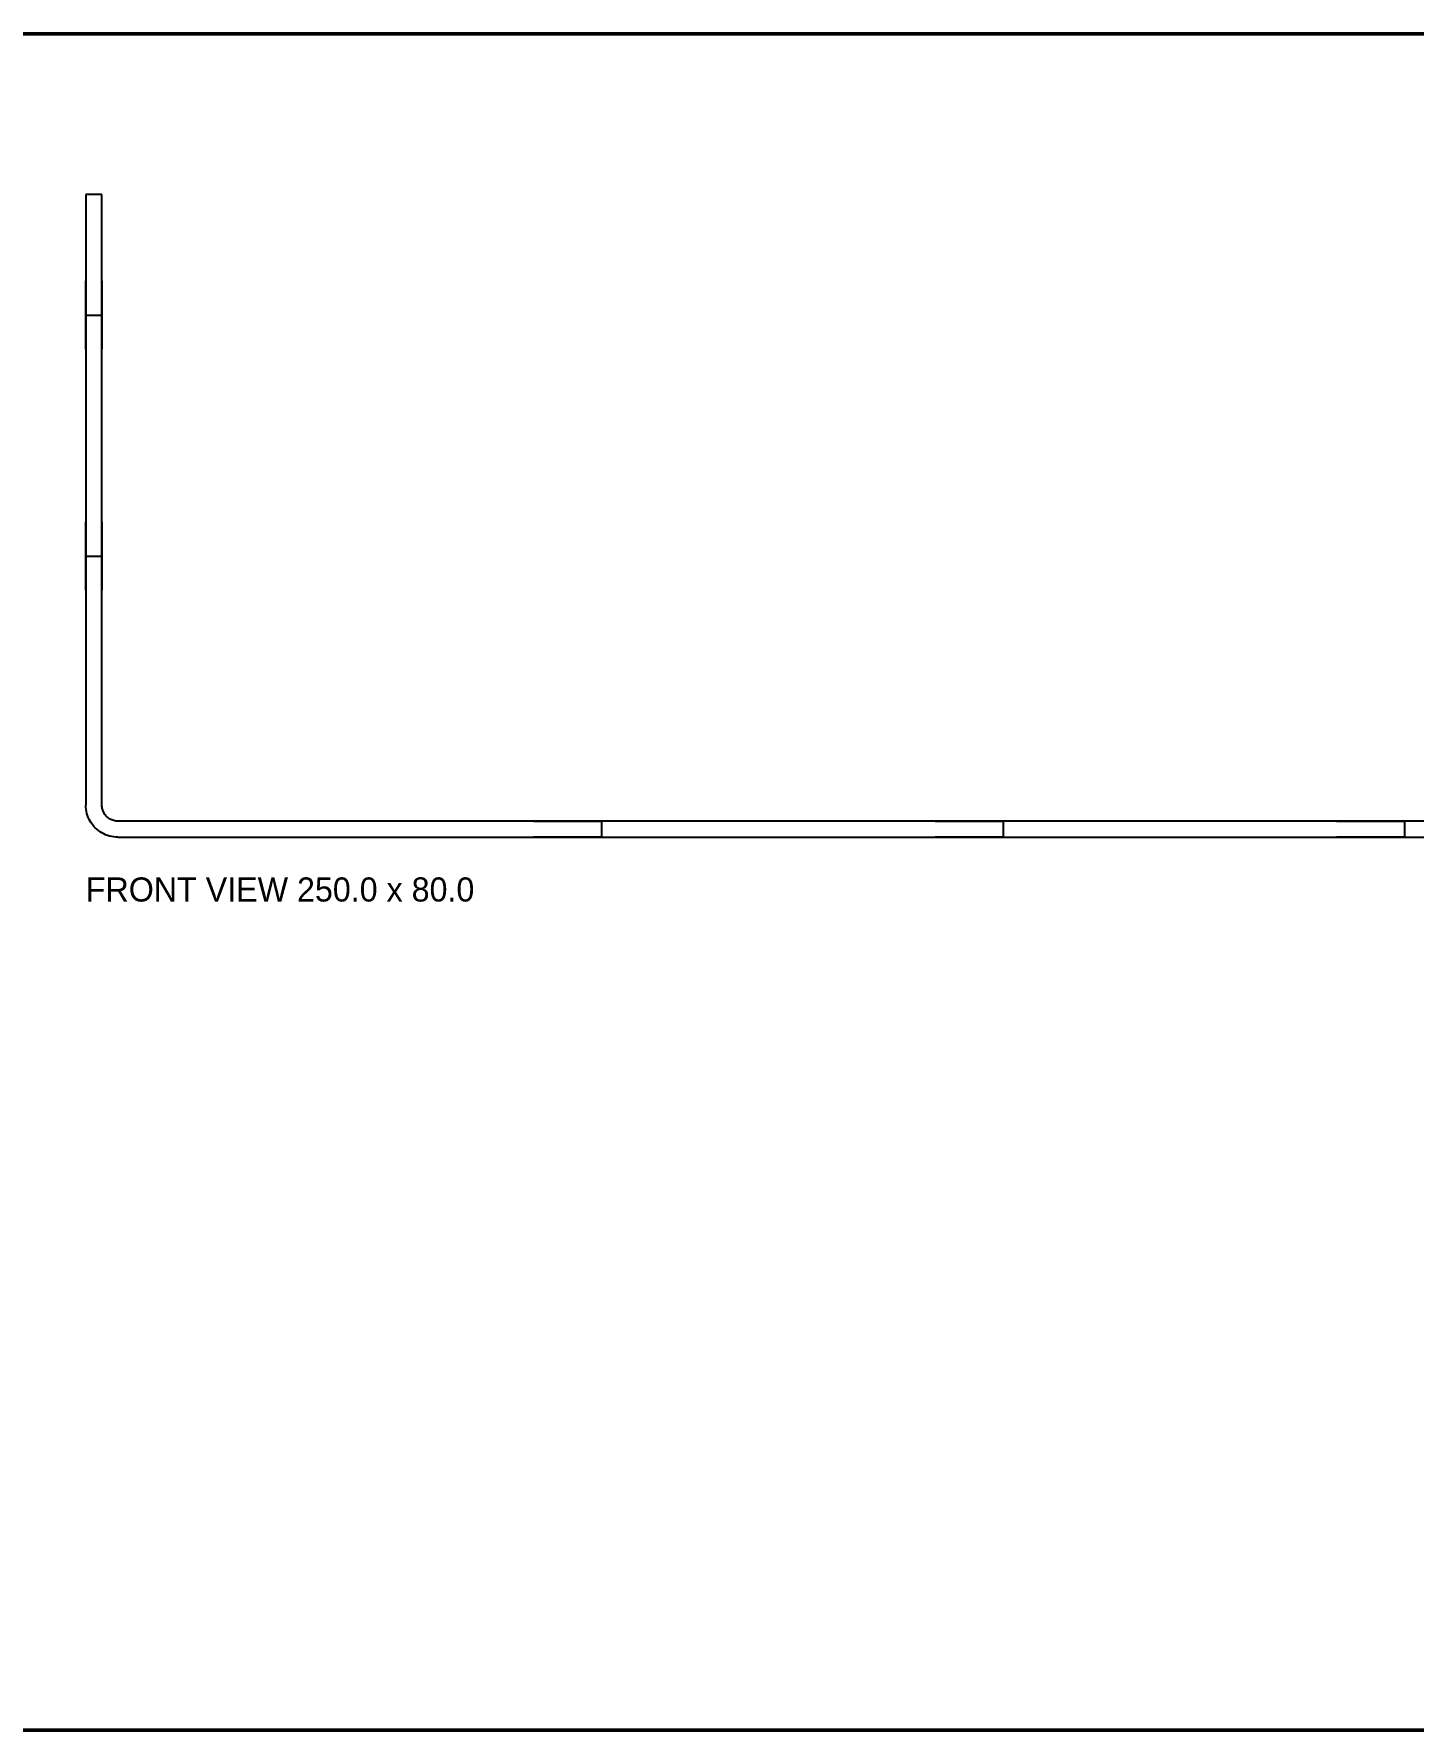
# Model space of a CAD drawing. Header units: metres. Extents: x -10 to 636, y -10 to 201.
# Drawn here: x 283.5 to 455.3, y -10 to 201.1 of the extents above; entities that cross this region are included whole.
import ezdxf

# ---------------------------------------------------------------- set-up
doc = ezdxf.new("R2010")
doc.units = ezdxf.units.M
for name, color, linetype in [('FRAME', 7, 'Continuous'), ('TEXT', 5, 'Continuous'), ('VIEWS', 7, 'Continuous')]:
    doc.layers.add(name, color=color, linetype=linetype)

msp = doc.modelspace()

# ---------------------------------------------------------------- linework, layer by layer
at = {"layer": 'FRAME', "lineweight": 50}
msp.add_lwpolyline([(-10, -10), (636.29, -10), (636.29, 201.14), (-10, 201.14), (-10, -10)], dxfattribs=at)
at = {"layer": 'VIEWS'}
for points in [[(292, 181.14), (290, 181.14)], [(290, 181.14), (290, 105.14)], [(292, 105.14), (292, 181.14)], [(290, 166.14), (290, 165.04), (290, 164.02), (290, 163.14), (290, 162.46), (290, 162.04), (290, 161.89), (290, 162.04), (290, 162.46), (290, 163.14), (290, 164.02), (290, 165.04), (290, 166.14), (290, 167.24), (290, 168.27), (290, 169.15), (290, 169.82), (290, 170.25), (290, 170.39), (290, 170.25), (290, 169.82), (290, 169.15), (290, 168.27), (290, 167.24), (290, 166.14)], [(292, 166.14), (292, 165.04), (292, 164.02), (292, 163.14), (292, 162.46), (292, 162.04), (292, 161.89), (292, 162.04), (292, 162.46), (292, 163.14), (292, 164.02), (292, 165.04), (292, 166.14), (292, 167.24), (292, 168.27), (292, 169.15), (292, 169.82), (292, 170.25), (292, 170.39), (292, 170.25), (292, 169.82), (292, 169.15), (292, 168.27), (292, 167.24), (292, 166.14)], [(290, 166.14), (292, 166.14)], [(290, 136.14), (290, 135.04), (290, 134.02), (290, 133.14), (290, 132.46), (290, 132.04), (290, 131.89), (290, 132.04), (290, 132.46), (290, 133.14), (290, 134.02), (290, 135.04), (290, 136.14), (290, 137.24), (290, 138.27), (290, 139.15), (290, 139.82), (290, 140.25), (290, 140.39), (290, 140.25), (290, 139.82), (290, 139.15), (290, 138.27), (290, 137.24), (290, 136.14)], [(292, 136.14), (292, 135.04), (292, 134.02), (292, 133.14), (292, 132.46), (292, 132.04), (292, 131.89), (292, 132.04), (292, 132.46), (292, 133.14), (292, 134.02), (292, 135.04), (292, 136.14), (292, 137.24), (292, 138.27), (292, 139.15), (292, 139.82), (292, 140.25), (292, 140.39), (292, 140.25), (292, 139.82), (292, 139.15), (292, 138.27), (292, 137.24), (292, 136.14)], [(290, 136.14), (292, 136.14)], [(294, 101.14), (293.74, 101.15), (293.48, 101.18), (293.22, 101.22), (292.96, 101.28), (292.71, 101.35), (292.47, 101.45), (292.23, 101.55), (292, 101.68), (291.78, 101.82), (291.56, 101.97), (291.36, 102.13), (291.17, 102.31), (290.99, 102.5), (290.83, 102.71), (290.67, 102.92), (290.54, 103.14), (290.41, 103.37), (290.3, 103.61), (290.21, 103.86), (290.14, 104.11), (290.08, 104.36), (290.03, 104.62), (290.01, 104.88), (290, 105.14)], [(294, 103.14), (293.87, 103.15), (293.74, 103.16), (293.61, 103.18), (293.48, 103.21), (293.36, 103.25), (293.24, 103.29), (293.12, 103.35), (293, 103.41), (292.89, 103.48), (292.78, 103.55), (292.68, 103.64), (292.59, 103.73), (292.5, 103.82), (292.41, 103.92), (292.34, 104.03), (292.27, 104.14), (292.21, 104.26), (292.15, 104.38), (292.11, 104.5), (292.07, 104.62), (292.04, 104.75), (292.02, 104.88), (292, 105.01), (292, 105.14)], [(540, 103.14), (294, 103.14)], [(354.25, 103.14), (354.11, 103.14), (353.68, 103.14), (353, 103.14), (352.12, 103.14), (351.1, 103.14), (350, 103.14), (348.9, 103.14), (347.88, 103.14), (347, 103.14), (346.32, 103.14), (345.89, 103.14), (345.75, 103.14), (345.89, 103.14), (346.32, 103.14), (347, 103.14), (347.88, 103.14), (348.9, 103.14), (350, 103.14), (351.1, 103.14), (352.12, 103.14), (353, 103.14), (353.68, 103.14), (354.11, 103.14), (354.25, 103.14)], [(354.25, 101.14), (354.25, 103.14)], [(404.25, 103.14), (404.11, 103.14), (403.68, 103.14), (403, 103.14), (402.12, 103.14), (401.1, 103.14), (400, 103.14), (398.9, 103.14), (397.88, 103.14), (397, 103.14), (396.32, 103.14), (395.89, 103.14), (395.75, 103.14), (395.89, 103.14), (396.32, 103.14), (397, 103.14), (397.88, 103.14), (398.9, 103.14), (400, 103.14), (401.1, 103.14), (402.12, 103.14), (403, 103.14), (403.68, 103.14), (404.11, 103.14), (404.25, 103.14)], [(404.25, 101.14), (404.25, 103.14)], [(454.25, 103.14), (454.11, 103.14), (453.68, 103.14), (453, 103.14), (452.12, 103.14), (451.1, 103.14), (450, 103.14), (448.9, 103.14), (447.88, 103.14), (447, 103.14), (446.32, 103.14), (445.89, 103.14), (445.75, 103.14), (445.89, 103.14), (446.32, 103.14), (447, 103.14), (447.88, 103.14), (448.9, 103.14), (450, 103.14), (451.1, 103.14), (452.12, 103.14), (453, 103.14), (453.68, 103.14), (454.11, 103.14), (454.25, 103.14)], [(454.25, 101.14), (454.25, 103.14)], [(294, 101.14), (540, 101.14)], [(354.25, 101.14), (354.11, 101.14), (353.68, 101.14), (353, 101.14), (352.12, 101.14), (351.1, 101.14), (350, 101.14), (348.9, 101.14), (347.88, 101.14), (347, 101.14), (346.32, 101.14), (345.89, 101.14), (345.75, 101.14), (345.89, 101.14), (346.32, 101.14), (347, 101.14), (347.88, 101.14), (348.9, 101.14), (350, 101.14), (351.1, 101.14), (352.12, 101.14), (353, 101.14), (353.68, 101.14), (354.11, 101.14), (354.25, 101.14)], [(404.25, 101.14), (404.11, 101.14), (403.68, 101.14), (403, 101.14), (402.12, 101.14), (401.1, 101.14), (400, 101.14), (398.9, 101.14), (397.88, 101.14), (397, 101.14), (396.32, 101.14), (395.89, 101.14), (395.75, 101.14), (395.89, 101.14), (396.32, 101.14), (397, 101.14), (397.88, 101.14), (398.9, 101.14), (400, 101.14), (401.1, 101.14), (402.12, 101.14), (403, 101.14), (403.68, 101.14), (404.11, 101.14), (404.25, 101.14)], [(454.25, 101.14), (454.11, 101.14), (453.68, 101.14), (453, 101.14), (452.12, 101.14), (451.1, 101.14), (450, 101.14), (448.9, 101.14), (447.88, 101.14), (447, 101.14), (446.32, 101.14), (445.89, 101.14), (445.75, 101.14), (445.89, 101.14), (446.32, 101.14), (447, 101.14), (447.88, 101.14), (448.9, 101.14), (450, 101.14), (451.1, 101.14), (452.12, 101.14), (453, 101.14), (453.68, 101.14), (454.11, 101.14), (454.25, 101.14)]]:
    msp.add_lwpolyline(points, dxfattribs=at)

# ---------------------------------------------------------------- texts
at = {"layer": 'TEXT'}
msp.add_text('FRONT VIEW 250.0 x 80.0', height=3, dxfattribs=at).set_placement((290, 93.14))

doc.saveas('drawing.dxf')
